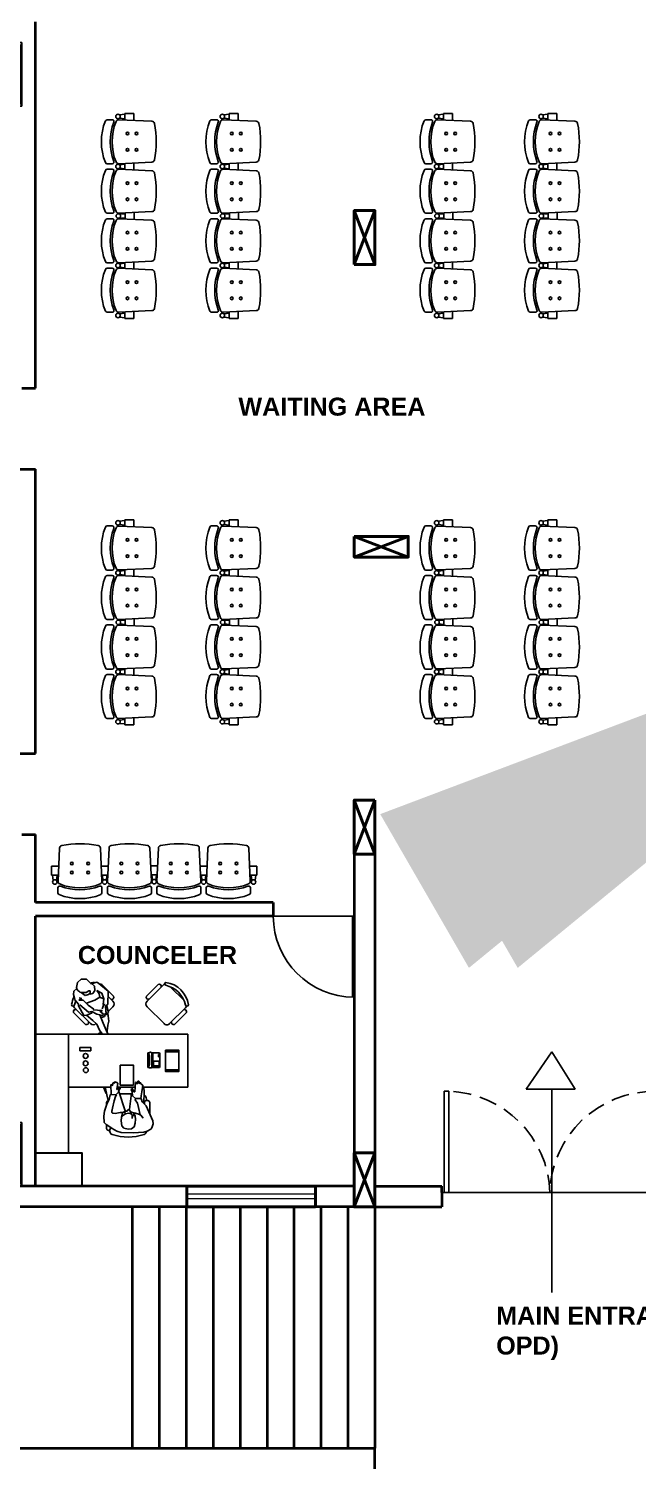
# Model space of a CAD drawing. Header units: inches. Extents: x -17070 to 527, y 504 to 2398.
# Drawn here: x -10643.74 to -10636.97, y 520.78 to 536.73 of the extents above; entities that cross this region are included whole.
import ezdxf

# ---------------------------------------------------------------- set-up
doc = ezdxf.new("R2010")
doc.units = ezdxf.units.IN
doc.linetypes.add('DASHED2', pattern=[0.375, 0.25, -0.125])
for name, color, linetype, lineweight in [('A-Eqpm-Name-48', 2, 'Continuous', 0), ('COL', 5, 'Continuous', 40), ('ELE-1', 105, 'Continuous', 40), ('section', 1, 'Continuous', 35), ('wall', 7, 'Continuous', 30), ('WIN', 4, 'Continuous', 20)]:
    doc.layers.add(name, color=color, linetype=linetype, lineweight=lineweight)
doc.layers.add('DOOR', color=5, linetype='Continuous')
doc.layers.add('elevation', color=7, linetype='Continuous')
doc.styles.add('Arch-Dim', font='romans.shx', dxfattribs={"width": 0.75})
doc.styles.add('ROMANC', font='arialbd.ttf', dxfattribs={"height": 0.35})
doc.dimstyles.new('Aec-Arch-I-96', dxfattribs={"dimscale": 96, "dimtxt": 0.09375, "dimasz": 0.0625, "dimexe": 0.0625, "dimexo": 0.0625, "dimgap": 0.03125, "dimtad": 1, "dimzin": 3, "dimdsep": 46, "dimlunit": 4, "dimtxsty": 'Arch-Dim', "dimblk": 'ARCHTICK', "dimcen": 0.09375, "dimazin": 2, "dimtfac": 0.75, "dimtix": 1, "dimtmove": 2, "dimatfit": 2, "dimfxl": 1, "dimtolj": 1, "dimtzin": 0, "dimarcsym": 0})

# ---------------------------------------------------------------- blocks, each defined once
blk = doc.blocks.new('_ARCHTICK')
at = {"color": 0, "linetype": 'ByBlock', "const_width": 0.15}
blk.add_lwpolyline([(-0.5, -0.5), (0.5, 0.5)], dxfattribs=at)
blk = doc.blocks.new('sedia-07')
for p, q in [((7.6, 11.7), (-7.2, 11.7)), ((-14.8, -6.2), (-14.8, 6.6)), ((-11.8, 8.7), (-11.8, -8.3)), ((12.2, -8.3), (12.2, 8.7)), ((15.2, -6.2), (15.2, 6.6)), ((-8.8, -11.3), (9.2, -11.3))]:
    blk.add_line(p, q)
for centre, radius, start, end in [((-10.9, 11.1), 1.1, 143.3099, 302.0274), ((0.2, -4.3), 20, 53.1301, 126.8699), ((0.2, -6.5), 19.6, 57.5758, 122.4242), ((11.3, 11.1), 1.1, 237.9726, 36.6901), ((-13.3, 6.1), 1.56, 16.2602, 163.7398), ((-8.8, 8.7), 3, 152.4156, 180), ((9.2, 8.7), 3, 0, 27.5844), ((13.7, 6.1), 1.56, 16.2602, 163.7398), ((-13.3, -5.7), 1.56, 196.2602, 343.7398), ((-8.8, -8.3), 3, 180, 270), ((9.2, -8.3), 3, 270, 0), ((13.7, -5.7), 1.56, 196.2602, 343.7398)]:
    blk.add_arc(centre, radius, start, end)
blk = doc.blocks.new('S4-PROTO')
for p, q in [((-2.28, 0.1), (-2.206, 0.1)), ((-2.28, 0.1), (-2.28, 0)), ((-2.28, 0), (-2.201, 0)), ((-2.264, 0.159), (-2.27, 0.1)), ((-2.226, 0.159), (-2.22, 0.1)), ((-1.729, 0), (-1.651, 0)), ((-1.724, 0.1), (-1.656, 0.1)), ((-1.709, 0.159), (-1.715, 0.1)), ((-1.671, 0.159), (-1.665, 0.1)), ((-1.174, 0.097), (-1.106, 0.097)), ((-1.159, 0.155), (-1.165, 0.097)), ((-1.121, 0.155), (-1.115, 0.097)), ((-0.629, 0), (-0.551, 0)), ((-0.624, 0.1), (-0.556, 0.1)), ((-0.609, 0.159), (-0.615, 0.1)), ((-0.571, 0.159), (-0.565, 0.1)), ((0, 0), (-0.079, 0)), ((0, 0.1), (-0.074, 0.1)), ((-0.054, 0.159), (-0.06, 0.1)), ((-0.016, 0.159), (-0.01, 0.1)), ((0, 0.1), (0, 0)), ((-1.179, -0.003), (-1.101, -0.003))]:
    blk.add_line(p, q)
for points in [[(-1.72, 0.272), (-1.72, 0.239, -0.522832), (-1.747, 0.221, 0.18), (-2.183, 0.221, -0.522832), (-2.21, 0.239), (-2.21, 0.297, -0.306573), (-2.197, 0.315, -0.192782), (-1.733, 0.315, -0.306573), (-1.72, 0.297), (-1.72, 0.254)], [(-1.17, 0.272), (-1.17, 0.239, -0.522832), (-1.197, 0.221, 0.18), (-1.633, 0.221, -0.522832), (-1.66, 0.239), (-1.66, 0.297, -0.306573), (-1.647, 0.315, -0.192782), (-1.183, 0.315, -0.306573), (-1.17, 0.297), (-1.17, 0.254)], [(-0.62, 0.272), (-0.62, 0.239, -0.522832), (-0.647, 0.221, 0.18), (-1.083, 0.221, -0.522832), (-1.11, 0.239), (-1.11, 0.297, -0.306573), (-1.097, 0.315, -0.192782), (-0.633, 0.315, -0.306573), (-0.62, 0.297), (-0.62, 0.254)], [(-0.07, 0.272), (-0.07, 0.239, -0.522832), (-0.097, 0.221, 0.18), (-0.533, 0.221, -0.522832), (-0.56, 0.239), (-0.56, 0.297, -0.306573), (-0.547, 0.315, -0.192782), (-0.083, 0.315, -0.306573), (-0.07, 0.297), (-0.07, 0.254)]]:
    blk.add_lwpolyline(points, format="xyb")
for points in [[(-2.192, -0.202, 0.346546), (-2.168, -0.231, 0.095695), (-1.762, -0.231, 0.346546), (-1.738, -0.202), (-1.721, 0.167, 0.318973), (-1.74, 0.197, 0.193005), (-2.19, 0.197, 0.318973), (-2.209, 0.167)], [(-1.642, -0.202, 0.346546), (-1.618, -0.231, 0.095695), (-1.212, -0.231, 0.346546), (-1.188, -0.202), (-1.171, 0.167, 0.318973), (-1.19, 0.197, 0.193005), (-1.64, 0.197, 0.318973), (-1.659, 0.167)], [(-1.092, -0.202, 0.346546), (-1.068, -0.231, 0.095695), (-0.662, -0.231, 0.346546), (-0.638, -0.202), (-0.621, 0.167, 0.318973), (-0.64, 0.197, 0.193005), (-1.09, 0.197, 0.318973), (-1.109, 0.167)], [(-0.542, -0.202, 0.346546), (-0.518, -0.231, 0.095695), (-0.112, -0.231, 0.346546), (-0.088, -0.202), (-0.071, 0.167, 0.318973), (-0.09, 0.197, 0.193005), (-0.54, 0.197, 0.318973), (-0.559, 0.167)]]:
    blk.add_lwpolyline(points, format="xyb", close=True)
for centre, radius in [((-2.245, 0.175), 0.025), ((-1.69, 0.175), 0.025), ((-1.14, 0.172), 0.025), ((-0.59, 0.175), 0.025), ((-0.035, 0.175), 0.025), ((-2.055, 0.07), 0.015), ((-1.875, 0.07), 0.015), ((-1.505, 0.07), 0.015), ((-1.325, 0.07), 0.015), ((-0.955, 0.07), 0.015), ((-0.775, 0.07), 0.015), ((-0.405, 0.07), 0.015), ((-0.225, 0.07), 0.015), ((-2.055, -0.03), 0.015), ((-1.875, -0.03), 0.015), ((-1.505, -0.03), 0.015), ((-1.325, -0.03), 0.015), ((-0.955, -0.03), 0.015), ((-0.775, -0.03), 0.015), ((-0.405, -0.03), 0.015), ((-0.225, -0.03), 0.015)]:
    blk.add_circle(centre, radius)
blk = doc.blocks.new('A$C37A41DED')
for p, q in [((5.39, 22.36), (51.42, 68.39)), ((51.42, 68.39), (68.39, 51.42)), ((68.39, 51.42), (22.36, 5.39)), ((24.23, 41.2), (21.37, 24.71)), ((31.04, 34.39), (24.23, 41.2)), ((0, 18.03), (11.93, 29.96)), ((1.06, 18.03), (12.46, 29.43)), ((8.13, 21.03), (18.03, 30.94)), ((11.93, 29.96), (12.46, 29.43)), ((18.03, 30.94), (21.35, 27.62)), ((21.37, 24.71), (31.04, 34.39)), ((31.52, 14.56), (21.37, 24.71)), ((22.89, 26.24), (33.05, 16.08)), ((18.03, 0), (0, 18.03)), ((18.03, 1.06), (1.06, 18.03)), ((22.36, 5.39), (5.39, 22.36)), ((20.95, 8.22), (8.13, 21.03)), ((18.03, 1.06), (29.43, 12.46)), ((29.96, 11.93), (18.03, 0)), ((29.41, 16.67), (20.95, 8.21)), ((29.43, 12.46), (29.96, 11.93))]:
    blk.add_line(p, q)
blk = doc.blocks.new('DR 2.4')
at = {"layer": 'DOOR', "ltscale": 0.0005}
for p, q in [((-12583.253, 289.364), (-12583.253, 290.489)), ((-12583.203, 290.489), (-12583.253, 290.489)), ((-12583.203, 290.489), (-12583.203, 289.364)), ((-12580.953, 290.489), (-12580.953, 289.364)), ((-12580.903, 289.364), (-12580.903, 290.489)), ((-12583.278, 289.364), (-12583.253, 289.364)), ((-12583.253, 289.364), (-12583.203, 289.364)), ((-12583.203, 289.364), (-12580.953, 289.364)), ((-12580.903, 289.364), (-12580.953, 289.364)), ((-12580.878, 289.364), (-12580.903, 289.364))]:
    blk.add_line(p, q, dxfattribs=at)
at = {"layer": 'DOOR', "linetype": 'DASHED2', "ltscale": 0.8}
for centre, radius, start, end in [((-12583.238, 289.329), 1.161, 1.7282, 88.2718), ((-12580.919, 289.329), 1.16, 89.2231, 178.2862)]:
    blk.add_arc(centre, radius, start, end, dxfattribs=at)

msp = doc.modelspace()

# ---------------------------------------------------------------- linework, layer by layer
for p, q in [((-10643.23992, 525.99685), (-10643.23528, 526.03461)), ((-10643.23528, 526.03461), (-10643.20236, 526.06555)), ((-10643.20772, 526.07432), (-10643.19405, 526.13083)), ((-10643.20236, 526.06555), (-10643.20772, 526.07432)), ((-10643.19018, 526.04167), (-10643.2009, 526.05921)), ((-10643.19405, 526.13083), (-10643.15553, 526.16639)), ((-10643.16996, 526.02633), (-10643.19018, 526.04167)), ((-10643.15553, 526.16639), (-10643.09557, 526.16688)), ((-10643.07026, 526.04003), (-10643.09903, 526.02005)), ((-10643.09557, 526.16688), (-10643.04903, 526.12425)), ((-10643.05612, 526.03662), (-10643.07026, 526.04003)), ((-10643.05443, 526.00032), (-10643.05612, 526.03662)), ((-10643.04903, 526.12163), (-10643.03172, 526.11895)), ((-10643.04269, 526.12309), (-10643.00467, 526.0885)), ((-10643.03172, 526.11895), (-10642.97541, 526.13527)), ((-10643.00079, 526.04271), (-10643.02664, 526.01007)), ((-10643.00467, 526.0885), (-10643.00079, 526.04271)), ((-10642.95571, 526.00641), (-10642.98031, 526.04076)), ((-10642.98031, 526.04076), (-10642.92329, 526.01055)), ((-10642.97541, 526.13527), (-10642.85576, 526.03613)), ((-10642.79332, 525.97748), (-10642.92608, 526.11024)), ((-10642.85576, 526.03613), (-10642.85776, 525.88558)), ((-10643.22361, 525.94058), (-10643.23992, 525.99685)), ((-10643.18268, 525.89071), (-10643.22361, 525.93796)), ((-10643.18463, 525.87024), (-10643.18268, 525.89071)), ((-10643.14682, 525.95234), (-10643.17949, 525.9348)), ((-10643.17949, 525.9348), (-10643.13294, 525.93553)), ((-10643.17583, 525.96232), (-10643.14682, 525.95234)), ((-10643.07156, 525.7996), (-10643.17098, 525.8834)), ((-10643.13925, 526.02079), (-10643.16996, 526.02371)), ((-10643.15582, 526.0203), (-10643.11147, 525.98717)), ((-10643.09903, 526.02005), (-10643.13925, 526.02079)), ((-10643.13294, 525.93553), (-10643.07641, 525.87852)), ((-10643.11147, 525.98717), (-10643.07417, 525.9991)), ((-10643.09492, 525.90094), (-10643.00277, 525.93552)), ((-10643.07641, 525.87852), (-10643.01329, 525.83638)), ((-10643.07417, 525.9991), (-10643.05662, 526.00982)), ((-10643.02664, 526.01007), (-10643.05443, 526.00032)), ((-10643.00277, 525.93552), (-10642.94694, 525.96841)), ((-10642.94694, 525.96841), (-10642.95571, 526.00641)), ((-10642.94694, 525.96841), (-10642.90551, 525.94795)), ((-10642.92329, 526.01055), (-10642.90234, 525.94868)), ((-10642.90432, 525.88485), (-10642.92017, 525.83784)), ((-10642.90234, 525.94868), (-10642.91138, 525.88656)), ((-10642.91138, 525.88656), (-10642.88774, 525.88534)), ((-10642.88045, 525.81031), (-10642.88238, 525.87657)), ((-10642.85776, 525.88558), (-10642.8736, 525.88193)), ((-10642.8736, 525.88193), (-10642.85072, 525.79716)), ((-10642.85653, 525.97822), (-10642.80243, 525.92412)), ((-10643.10568, 525.66512), (-10643.23844, 525.79788)), ((-10643.05232, 525.67423), (-10643.22933, 525.85124)), ((-10643.12666, 525.76355), (-10643.18463, 525.87024)), ((-10643.09424, 525.76769), (-10643.12666, 525.76355)), ((-10643.02357, 525.70727), (-10643.09424, 525.76769)), ((-10643.08473, 525.76988), (-10643.03061, 525.7957)), ((-10643.0367, 525.80764), (-10643.07156, 525.7996)), ((-10642.9804, 525.7806), (-10643.0367, 525.80764)), ((-10643.01329, 525.83638), (-10643.02133, 525.82785)), ((-10643.02133, 525.82785), (-10642.92603, 525.81981)), ((-10642.91362, 525.76598), (-10642.9804, 525.7806)), ((-10642.94823, 525.77134), (-10642.91048, 525.67999)), ((-10642.92067, 525.81104), (-10642.94748, 525.81153)), ((-10642.94748, 525.81153), (-10642.9063, 525.77767)), ((-10642.93215, 525.74503), (-10642.91557, 525.74552)), ((-10642.92603, 525.81981), (-10642.92067, 525.81104)), ((-10642.91557, 525.74552), (-10642.89412, 525.7538)), ((-10642.9063, 525.77767), (-10642.91362, 525.76598)), ((-10642.89412, 525.7538), (-10642.88899, 525.77499)), ((-10642.88899, 525.77499), (-10642.88948, 525.79156)), ((-10642.88948, 525.79156), (-10642.87242, 525.77548)), ((-10642.86608, 525.77694), (-10642.88045, 525.81031)), ((-10642.87242, 525.77548), (-10642.86608, 525.77694)), ((-10642.85072, 525.79716), (-10642.8595, 525.7918)), ((-10642.8595, 525.7918), (-10642.84856, 525.70094)), ((-10642.80243, 525.86165), (-10642.85416, 525.80992)), ((-10641.96963, 525.55535), (-10643.663, 525.55535)), ((-10643.663, 524.23797), (-10643.663, 525.55535)), ((-10643.29488, 525.55535), (-10643.29488, 524.96636)), ((-10642.98092, 525.66708), (-10643.02357, 525.70727)), ((-10642.9892, 525.67488), (-10642.98985, 525.67423)), ((-10642.95218, 525.60033), (-10642.98092, 525.66708)), ((-10642.96216, 525.55535), (-10642.95439, 525.56647)), ((-10642.95439, 525.56647), (-10642.93294, 525.57476)), ((-10642.93294, 525.57476), (-10642.95218, 525.60033)), ((-10642.93708, 525.56379), (-10642.93514, 525.55535)), ((-10642.93294, 525.57476), (-10642.91808, 525.55535)), ((-10642.91048, 525.67999), (-10642.86732, 525.57652)), ((-10642.85808, 525.65538), (-10642.86712, 525.59327)), ((-10642.86712, 525.59327), (-10642.86663, 525.5767)), ((-10642.86663, 525.5767), (-10642.85461, 525.55535)), ((-10642.84856, 525.70094), (-10642.85808, 525.65538)), ((-10641.96963, 524.96636), (-10641.96963, 525.55535)), ((-10643.29488, 525.3497), (-10643.29488, 524.23797)), ((-10642.4141, 525.19379), (-10642.4141, 525.34288)), ((-10642.40582, 525.35117), (-10642.40162, 525.35117)), ((-10642.40417, 525.30147), (-10642.39807, 525.30147)), ((-10642.40417, 525.23521), (-10642.39807, 525.23521)), ((-10642.37216, 525.30147), (-10642.36606, 525.30147)), ((-10642.37216, 525.23521), (-10642.36606, 525.23521)), ((-10642.36952, 525.35117), (-10642.28986, 525.35117)), ((-10642.35613, 525.19379), (-10642.35613, 525.34288)), ((-10642.35074, 525.25591), (-10642.28696, 525.25591)), ((-10642.35074, 525.25591), (-10642.35074, 525.20622)), ((-10642.29525, 525.33046), (-10642.28696, 525.33046)), ((-10642.29525, 525.30561), (-10642.29525, 525.33046)), ((-10642.29525, 525.30561), (-10642.28696, 525.30561)), ((-10642.28696, 525.30561), (-10642.28696, 525.33046)), ((-10642.28696, 525.25591), (-10642.28696, 525.20622)), ((-10642.28158, 525.19379), (-10642.28158, 525.34288)), ((-10642.40582, 525.18551), (-10642.40149, 525.18551)), ((-10642.36952, 525.18551), (-10642.28986, 525.18551)), ((-10642.35074, 525.20622), (-10642.28696, 525.20622)), ((-10643.29488, 524.96636), (-10642.82537, 524.96636)), ((-10642.87644, 524.89688), (-10642.90495, 524.96636)), ((-10642.88687, 524.96636), (-10642.8852, 524.95302)), ((-10642.8852, 524.95302), (-10642.86943, 524.8846)), ((-10642.82561, 524.9618), (-10642.82385, 524.99513)), ((-10642.8221, 524.92495), (-10642.82561, 524.9618)), ((-10642.82385, 524.99513), (-10642.81334, 524.99864)), ((-10642.82168, 524.88634), (-10642.8221, 524.92495)), ((-10642.81334, 524.99864), (-10642.80808, 524.98285)), ((-10642.80808, 524.98285), (-10642.79756, 525.01794)), ((-10642.79756, 525.01794), (-10642.7923, 525.01969)), ((-10642.7923, 525.01969), (-10642.78879, 525.00916)), ((-10642.78879, 525.00916), (-10642.78003, 525.02846)), ((-10642.78003, 525.02846), (-10642.77127, 525.02846)), ((-10642.77127, 525.02846), (-10642.76951, 525.01618)), ((-10642.76951, 525.01618), (-10642.75724, 525.02495)), ((-10642.75724, 525.02495), (-10642.74672, 525.01267)), ((-10642.74672, 525.01267), (-10642.75724, 524.9425)), ((-10642.75724, 524.9425), (-10642.75198, 524.94074)), ((-10642.75367, 524.96636), (-10642.55486, 524.96636)), ((-10642.75198, 524.94074), (-10642.72744, 524.96706)), ((-10642.73095, 524.93723), (-10642.73796, 524.91092)), ((-10642.66434, 524.7039), (-10642.73621, 524.91969)), ((-10642.72043, 524.95302), (-10642.73095, 524.93723)), ((-10642.72744, 524.96706), (-10642.72043, 524.96355)), ((-10642.72043, 524.96355), (-10642.72043, 524.95302)), ((-10642.59948, 524.93899), (-10642.59422, 524.95127)), ((-10642.58896, 524.91443), (-10642.59948, 524.93899)), ((-10642.59422, 524.95127), (-10642.58546, 524.95127)), ((-10642.58896, 524.95302), (-10642.58855, 524.96636)), ((-10642.58546, 524.95127), (-10642.56793, 524.91618)), ((-10642.56793, 524.91618), (-10642.55741, 524.91618)), ((-10642.55741, 524.91618), (-10642.55215, 525.01969)), ((-10642.55215, 525.01969), (-10642.54339, 525.0232)), ((-10642.54339, 525.0232), (-10642.53462, 525.02145)), ((-10642.53462, 525.02145), (-10642.53287, 525.00039)), ((-10642.53287, 525.00039), (-10642.52586, 525.03373)), ((-10642.52586, 525.03373), (-10642.51183, 525.03548)), ((-10642.51183, 525.03548), (-10642.51008, 525.02671)), ((-10642.51008, 525.02671), (-10642.50833, 525.00566)), ((-10642.50833, 525.00566), (-10642.50132, 525.01794)), ((-10642.50132, 525.01794), (-10642.49255, 525.01794)), ((-10642.49255, 525.01794), (-10642.48905, 524.99688)), ((-10642.48905, 524.99688), (-10642.48028, 524.99864)), ((-10642.47853, 524.91793), (-10642.48729, 524.87232)), ((-10642.48028, 524.99864), (-10642.46976, 524.99162)), ((-10642.46976, 524.99162), (-10642.47853, 524.91793)), ((-10642.47277, 524.96636), (-10641.96963, 524.96636)), ((-10642.45695, 524.96636), (-10642.45399, 524.91092)), ((-10642.89397, 524.70214), (-10642.86943, 524.77758)), ((-10642.87153, 524.77111), (-10642.87153, 524.79702)), ((-10642.86943, 524.8846), (-10642.85541, 524.82144)), ((-10642.86943, 524.77758), (-10642.84489, 524.83197)), ((-10642.84489, 524.83197), (-10642.83262, 524.88285)), ((-10642.83262, 524.88285), (-10642.8221, 524.88636)), ((-10642.8221, 524.88636), (-10642.76075, 524.8846)), ((-10642.78879, 524.81793), (-10642.80632, 524.73372)), ((-10642.77127, 524.8653), (-10642.78879, 524.81793)), ((-10642.76075, 524.8846), (-10642.77127, 524.8653)), ((-10642.73796, 524.91092), (-10642.76567, 524.88474)), ((-10642.59529, 524.89273), (-10642.72723, 524.89273)), ((-10642.61876, 524.72495), (-10642.59422, 524.90039)), ((-10642.5837, 524.87232), (-10642.58896, 524.91443)), ((-10642.5504, 524.84074), (-10642.5837, 524.87232)), ((-10642.55566, 524.82846), (-10642.5504, 524.84074)), ((-10642.52936, 524.79162), (-10642.55566, 524.82846)), ((-10642.5504, 524.84074), (-10642.49255, 524.84074)), ((-10642.51884, 524.74249), (-10642.52936, 524.79162)), ((-10642.49255, 524.84074), (-10642.48203, 524.83021)), ((-10642.48729, 524.87232), (-10642.48969, 524.83788)), ((-10642.48203, 524.83021), (-10642.47502, 524.8039)), ((-10642.47502, 524.8039), (-10642.43295, 524.76004)), ((-10642.45399, 524.91092), (-10642.45749, 524.79513)), ((-10642.45187, 524.79702), (-10642.45187, 524.77976)), ((-10642.43295, 524.76004), (-10642.35933, 524.59512)), ((-10642.42979, 524.81911), (-10642.42979, 524.83383)), ((-10642.41506, 524.81911), (-10642.42979, 524.81911)), ((-10642.39297, 524.67049), (-10642.39297, 524.79702)), ((-10642.90273, 524.64425), (-10642.89397, 524.70214)), ((-10642.89748, 524.57407), (-10642.90273, 524.64425)), ((-10642.80632, 524.73372), (-10642.81509, 524.69863)), ((-10642.81509, 524.69863), (-10642.81158, 524.68284)), ((-10642.81263, 524.70846), (-10642.81263, 524.68758)), ((-10642.81158, 524.68284), (-10642.80282, 524.67758)), ((-10642.80282, 524.67758), (-10642.77652, 524.67583)), ((-10642.77652, 524.67583), (-10642.72218, 524.68635)), ((-10642.72218, 524.68635), (-10642.69238, 524.68635)), ((-10642.70816, 524.59512), (-10642.70561, 524.6347)), ((-10642.70561, 524.6347), (-10642.69414, 524.68109)), ((-10642.68565, 524.65717), (-10642.70561, 524.6347)), ((-10642.69414, 524.68109), (-10642.67661, 524.69337)), ((-10642.66047, 524.67337), (-10642.68565, 524.65717)), ((-10642.65993, 524.69083), (-10642.6772, 524.68219)), ((-10642.67661, 524.69337), (-10642.65031, 524.70214)), ((-10642.6299, 524.67877), (-10642.66047, 524.67337)), ((-10642.65031, 524.70214), (-10642.6433, 524.70039)), ((-10642.6433, 524.70039), (-10642.63629, 524.71618)), ((-10642.63629, 524.71618), (-10642.62577, 524.71793)), ((-10642.60832, 524.67517), (-10642.6299, 524.67877)), ((-10642.62577, 524.71793), (-10642.61526, 524.71091)), ((-10642.588, 524.68219), (-10642.61533, 524.68939)), ((-10642.61526, 524.71091), (-10642.61175, 524.70039)), ((-10642.61175, 524.70039), (-10642.59422, 524.69161)), ((-10642.58862, 524.6635), (-10642.60832, 524.67517)), ((-10642.59422, 524.69161), (-10642.56793, 524.68109)), ((-10642.5857, 524.61978), (-10642.58862, 524.6635)), ((-10642.57954, 524.66437), (-10642.5857, 524.61978)), ((-10642.55493, 524.64713), (-10642.57954, 524.66437)), ((-10642.56793, 524.68109), (-10642.55493, 524.64713)), ((-10642.56442, 524.6846), (-10642.52586, 524.67056)), ((-10642.55493, 524.64713), (-10642.55215, 524.61091)), ((-10642.55215, 524.61091), (-10642.5539, 524.56705)), ((-10642.52586, 524.67056), (-10642.49255, 524.65653)), ((-10642.49781, 524.66179), (-10642.51884, 524.74249)), ((-10642.49255, 524.65653), (-10642.4645, 524.62319)), ((-10642.4645, 524.62319), (-10642.4645, 524.62319)), ((-10642.4645, 524.62319), (-10642.4645, 524.62319)), ((-10642.4645, 524.62319), (-10642.4645, 524.62319)), ((-10642.87644, 524.55302), (-10642.89748, 524.57407)), ((-10642.83612, 524.52712), (-10642.87644, 524.55302)), ((-10642.87153, 524.50988), (-10642.87153, 524.54986)), ((-10642.83472, 524.4878), (-10642.84945, 524.4878)), ((-10642.81158, 524.50916), (-10642.83612, 524.52712)), ((-10642.83472, 524.4771), (-10642.83472, 524.4878)), ((-10642.75724, 524.4806), (-10642.81158, 524.50916)), ((-10642.70816, 524.46571), (-10642.75724, 524.4806)), ((-10642.7029, 524.53898), (-10642.70816, 524.59512)), ((-10642.56793, 524.45968), (-10642.70816, 524.46571)), ((-10642.67836, 524.51266), (-10642.7029, 524.53898)), ((-10642.63278, 524.50214), (-10642.67836, 524.51266)), ((-10642.59597, 524.50389), (-10642.63278, 524.50214)), ((-10642.56617, 524.5267), (-10642.59597, 524.50389)), ((-10642.51534, 524.46396), (-10642.56793, 524.45968)), ((-10642.5539, 524.56705), (-10642.56617, 524.5267)), ((-10642.45749, 524.4688), (-10642.51534, 524.46396)), ((-10642.4219, 524.48077), (-10642.45749, 524.4688)), ((-10642.42979, 524.4771), (-10642.42979, 524.47812)), ((-10642.38099, 524.5018), (-10642.4219, 524.48077)), ((-10642.3686, 524.51664), (-10642.38099, 524.5018)), ((-10642.35407, 524.56003), (-10642.3686, 524.51664)), ((-10642.35933, 524.59512), (-10642.35407, 524.56003))]:
    msp.add_line(p, q)
for points in [[(-10643.16757, 525.41032), (-10643.16757, 525.37208), (-10643.04868, 525.37208), (-10643.04868, 525.41032)], [(-10642.21682, 525.38017), (-10642.21682, 525.15929), (-10642.06957, 525.15929), (-10642.06957, 525.38017)], [(-10642.21682, 525.362), (-10642.21682, 525.14113), (-10642.06957, 525.14113), (-10642.06957, 525.362)], [(-10642.72005, 525.2126), (-10642.72005, 524.99173), (-10642.5728, 524.99173), (-10642.5728, 525.2126)]]:
    msp.add_lwpolyline(points, close=True)
for centre in [(-10643.10538, 525.31494), (-10643.10538, 525.23212), (-10643.10242, 525.15669)]:
    msp.add_circle(centre, 0.02718)
for centre, radius, start, end in [((-10642.96903, 525.84083), 0.2945, 98.130102, 106.20281), ((-10643.01301, 526.11638), 0.01615, 44.543941, 81.690065), ((-10642.93714, 526.09006), 0.02301, 61.260205, 113.502432), ((-10642.96903, 525.84344), 0.2945, 153.766091, 171.869898), ((-10643.24458, 525.88481), 0.01615, 188.309935, 347.027413), ((-10642.94636, 525.81816), 0.2892, 157.861389, 167.424247), ((-10642.81349, 525.96642), 0.02301, 241.260205, 28.739795), ((-10642.83367, 525.89289), 0.04417, 315, 45), ((-10643.21826, 525.80894), 0.02301, 61.260205, 208.739795), ((-10643.19809, 525.88247), 0.04417, 197.415559, 225), ((-10643.09462, 525.6853), 0.02301, 241.260205, 28.739795), ((-10643.02109, 525.70547), 0.04417, 225, 315), ((-10642.40582, 525.34288), 0.00828, 90, 180), ((-10642.40417, 525.31141), 0.00994, 180, 270), ((-10642.40417, 525.22527), 0.00994, 90, 180), ((-10642.3953, 525.34581), 0.00828, 103.575474, 199.751059), ((-10642.54682, 525.30809), 0.14786, 6.167533, 13.896839), ((-10642.76576, 525.28443), 0.36808, 2.562878, 6.167533), ((-10642.76576, 525.25224), 0.36808, 353.832467, 357.437122), ((-10643.12533, 525.26834), 0.72801, 360, 2.562878), ((-10643.12533, 525.26834), 0.72801, 357.437122, 360), ((-10642.38512, 525.30365), 0.05165, 90, 103.91747), ((-10642.38512, 525.30365), 0.05165, 78.704224, 90), ((-10642.37694, 525.34456), 0.00994, 346.638275, 78.704224), ((-10641.6449, 525.26834), 0.72801, 177.437122, 180), ((-10641.6449, 525.26834), 0.72801, 180, 182.562878), ((-10642.00447, 525.28443), 0.36808, 173.832467, 177.437122), ((-10642.00447, 525.25224), 0.36808, 182.562878, 186.167533), ((-10642.22341, 525.30809), 0.14786, 166.103161, 173.832467), ((-10642.37614, 525.35534), 0.01526, 306.272757, 306.404206), ((-10642.36606, 525.31141), 0.00994, 270, 360), ((-10642.36606, 525.22527), 0.00994, 360, 90), ((-10642.34784, 525.34288), 0.00828, 90, 180), ((-10642.28986, 525.34288), 0.00828, 360, 90), ((-10642.40582, 525.19379), 0.00828, 180, 270), ((-10642.39527, 525.19098), 0.00828, 165.349772, 260.464822), ((-10642.54682, 525.22858), 0.14786, 346.103161, 353.832467), ((-10642.38869, 525.21147), 0.02981, 252.197585, 260.592388), ((-10642.38512, 525.23302), 0.05165, 260.592388, 270), ((-10642.38512, 525.23302), 0.05165, 270, 279.407612), ((-10642.37694, 525.19212), 0.00994, 271.570333, 13.361725), ((-10642.22341, 525.22858), 0.14786, 186.167533, 193.361725), ((-10642.34784, 525.19379), 0.00828, 180, 270), ((-10642.28986, 525.19379), 0.00828, 270, 360), ((-10642.84945, 524.79702), 0.02209, 90, 180), ((-10642.48869, 524.83383), 0.0589, 360, 54.950193), ((-10642.42979, 524.79702), 0.02209, 90, 180), ((-10642.41506, 524.79702), 0.02209, 360, 90), ((-10642.84945, 524.50988), 0.02209, 180, 270), ((-10642.81263, 524.4936), 0.02209, 107.176453, 180), ((-10642.79791, 524.4771), 0.03681, 180, 252.079787), ((-10642.63225, 524.98936), 0.57519, 252.079787, 287.920213), ((-10642.4666, 524.4771), 0.03681, 287.920213, 360)]:
    msp.add_arc(centre, radius, start, end)
at = {"layer": 'COL', "ltscale": 0.0005}
for p, q in [((-10640.11833, 534.10797), (-10639.88833, 534.70797)), ((-10639.88833, 534.10797), (-10640.11833, 534.70797)), ((-10639.96833, 534.10797), (-10640.11833, 534.10797)), ((-10640.11833, 530.85797), (-10639.51833, 531.08797)), ((-10640.11833, 531.08797), (-10639.51833, 530.85797)), ((-10640.11833, 530.85797), (-10639.51833, 531.08797)), ((-10640.11833, 531.08797), (-10639.51833, 530.85797)), ((-10639.88833, 527.55797), (-10640.11833, 528.15797)), ((-10640.11833, 527.55797), (-10639.88833, 528.15797)), ((-10639.88833, 527.55797), (-10639.88833, 528.15797)), ((-10639.88833, 523.63797), (-10640.11833, 524.23797)), ((-10640.11833, 523.63797), (-10639.88833, 524.23797)), ((-10639.88833, 523.63797), (-10639.88833, 524.23797))]:
    msp.add_line(p, q, dxfattribs=at)
for points in [[(-10640.11833, 534.10797), (-10639.88833, 534.10797), (-10639.88833, 534.70797), (-10640.11833, 534.70797)], [(-10640.11833, 531.08797), (-10640.11833, 530.85797), (-10639.51833, 530.85797), (-10639.51833, 531.08797)], [(-10640.11833, 531.08797), (-10640.11833, 530.85797), (-10639.51833, 530.85797), (-10639.51833, 531.08797)]]:
    msp.add_lwpolyline(points, close=True, dxfattribs=at)
for points in [[(-10639.88833, 528.15797), (-10640.11833, 528.15797), (-10640.11833, 527.55797), (-10639.88833, 527.55797)], [(-10639.88833, 524.23797), (-10640.11833, 524.23797), (-10640.11833, 523.63797), (-10639.88833, 523.63797)]]:
    msp.add_lwpolyline(points, dxfattribs=at)
at = {"layer": 'DOOR', "ltscale": 0.0005}
for p, q in [((-10641.01833, 526.86797), (-10640.11833, 526.86797)), ((-10640.13833, 526.86797), (-10640.13833, 525.96797)), ((-10640.11833, 526.86797), (-10640.11833, 525.96797))]:
    msp.add_line(p, q, dxfattribs=at)
msp.add_arc((-10640.11833, 526.86797), 0.9, 180, 270, dxfattribs=at)
at = {"layer": 'ELE-1', "ltscale": 0.0005}
for p, q in [((-10640.54831, 523.86797), (-10641.97831, 523.86797)), ((-10641.97831, 523.86797), (-10641.97831, 523.63797)), ((-10640.54831, 523.86797), (-10640.54831, 523.63797)), ((-10640.54831, 523.63797), (-10641.97831, 523.63797))]:
    msp.add_line(p, q, dxfattribs=at)
at = {"layer": 'elevation', "ltscale": 0.0005}
for p, q in [((-10637.92008, 525.36211), (-10638.20724, 524.94565)), ((-10637.66058, 524.94565), (-10637.92008, 525.36211)), ((-10638.20724, 524.94565), (-10637.66058, 524.94565)), ((-10637.92008, 522.68566), (-10637.92008, 524.94565)), ((-10643.29488, 523.86797), (-10643.663, 523.86797))]:
    msp.add_line(p, q, dxfattribs=at)
at = {"layer": 'section', "ltscale": 0.0005}
for p, q in [((-10643.663, 532.73482), (-10643.663, 536.80297)), ((-10643.813, 532.73482), (-10643.663, 532.73482)), ((-10644.713, 531.83482), (-10643.663, 531.83482)), ((-10643.663, 528.67482), (-10643.663, 531.83482)), ((-10640.11833, 531.08797), (-10640.11833, 530.85797)), ((-10640.11833, 530.85797), (-10640.11833, 531.08797)), ((-10640.11833, 530.85797), (-10640.11833, 531.08797)), ((-10644.713, 528.67482), (-10643.663, 528.67482)), ((-10643.813, 527.77482), (-10643.663, 527.77482)), ((-10643.663, 527.01797), (-10643.663, 527.77482)), ((-10640.11833, 527.55797), (-10640.11833, 523.86797)), ((-10639.88833, 527.55797), (-10639.88833, 523.63797)), ((-10641.01833, 527.01797), (-10643.663, 527.01797)), ((-10641.01833, 527.01797), (-10641.01833, 526.86797)), ((-10643.663, 523.86797), (-10643.663, 526.86797)), ((-10641.01833, 526.86797), (-10643.663, 526.86797)), ((-10640.11833, 523.86797), (-10646.33833, 523.86797)), ((-10639.88833, 523.86797), (-10639.14333, 523.86797)), ((-10639.14333, 523.79682), (-10639.14333, 523.86797)), ((-10639.14333, 523.79682), (-10639.14333, 523.63797)), ((-10639.88833, 523.63797), (-10648.43083, 523.63797)), ((-10642.58833, 523.63797), (-10642.58833, 520.95797)), ((-10642.28833, 523.63797), (-10642.28833, 520.95797)), ((-10641.98833, 523.63797), (-10641.98833, 520.95797)), ((-10641.68833, 523.63797), (-10641.68833, 520.95797)), ((-10641.38833, 523.63797), (-10641.38833, 520.95797)), ((-10641.08833, 523.63797), (-10641.08833, 520.95797)), ((-10640.78833, 523.63797), (-10640.78833, 520.95797)), ((-10640.48833, 523.63797), (-10640.48833, 520.95797)), ((-10640.18833, 523.63797), (-10640.18833, 520.95797)), ((-10639.88833, 523.63797), (-10639.88833, 520.95797)), ((-10639.88833, 523.63797), (-10639.14333, 523.63797)), ((-10647.23083, 520.95797), (-10639.88833, 520.95797)), ((-10639.88833, 520.72797), (-10639.88833, 520.95797))]:
    msp.add_line(p, q, dxfattribs=at)
at = {"layer": 'wall', "ltscale": 0.0005}
msp.add_lwpolyline([(-10643.663, 523.86797), (-10643.663, 524.23797), (-10643.14615, 524.23797), (-10643.14615, 523.86797)], close=True, dxfattribs=at)
at = {"layer": 'WIN', "ltscale": 0.0005}
for p, q in [((-10640.54831, 523.77797), (-10641.97831, 523.77797)), ((-10640.54831, 523.72797), (-10641.97831, 523.72797))]:
    msp.add_line(p, q, dxfattribs=at)

# ---------------------------------------------------------------- block references
for name, p, xscale, yscale, zscale, rotation in [('A$C37A41DED', (-10643.45863, 536.2204), 0.02779377824097433, 0.02779377824117546, 0.02779377824022958, 135.000000005303), ('sedia-07', (-10642.21161, 525.88751), 0.01472491269306349, 0.01472491269123566, 0.01472491269105147, 315.0000000100096), ('A$C37A41DED', (-10643.45863, 524.22234), 0.02779377824097433, 0.02779377824117546, 0.02779377824022958, 135.000000005303)]:
    msp.add_blockref(name, p, dxfattribs=dict(xscale=xscale, yscale=yscale, zscale=zscale, rotation=rotation))
for p, rotation in [((-10642.5701, 535.78741), 90), ((-10641.40935, 535.78741), 90), ((-10639.02689, 535.78741), 90), ((-10637.86614, 535.78741), 90), ((-10642.5701, 531.27305), 90), ((-10641.40935, 531.27305), 90), ((-10639.02689, 531.27305), 90), ((-10637.86614, 531.27305), 90), ((-10643.48308, 527.42241), 180)]:
    msp.add_blockref('S4-PROTO', p, dxfattribs=dict(rotation=rotation))
at = {"layer": 'DOOR'}
msp.add_blockref('DR 2.4', (1944.13447, 234.43278), dxfattribs=at)

# ---------------------------------------------------------------- texts
at = {"color": 0, "ltscale": 0.0005, "insert": (-10638.54038, 522.53062), "char_height": 0.2, "width": 3.1034105, "attachment_point": 1, "style": 'ROMANC'}
msp.add_mtext('{\\fArial|b1|i0|c161|p34;MAIN ENTRANCE}(FOR OPD)', dxfattribs=at)
at = {"layer": 'elevation', "ltscale": 0.0005, "char_height": 0.2, "width": 335.6252416, "attachment_point": 1, "style": 'ROMANC'}
for s, insert in [('WAITING {\\fArial|b1|i0|c161|p34;AREA}', (-10641.40631, 532.62924)), ('{\\fArial|b1|i0|c161|p34;CO}UNCELER{\\fArial|b1|i0|c161|p34; }', (-10643.19145, 526.53648))]:
    msp.add_mtext(s, dxfattribs=dict(at, insert=insert))

# ---------------------------------------------------------------- leaders
at = {"layer": 'A-Eqpm-Name-48'}
for points in [[(-10634.14018, 530.14737), (-10634.4438, 529.97208), (-10634.4438, 529.86059)], [(-10633.59825, 530.14737), (-10633.90186, 529.97208), (-10633.90186, 529.86059)]]:
    msp.add_leader(points, dimstyle='Aec-Arch-I-96', override={"dimgap": 0.03125, "dimtad": 0}, dxfattribs=at)

doc.saveas('drawing.dxf')
